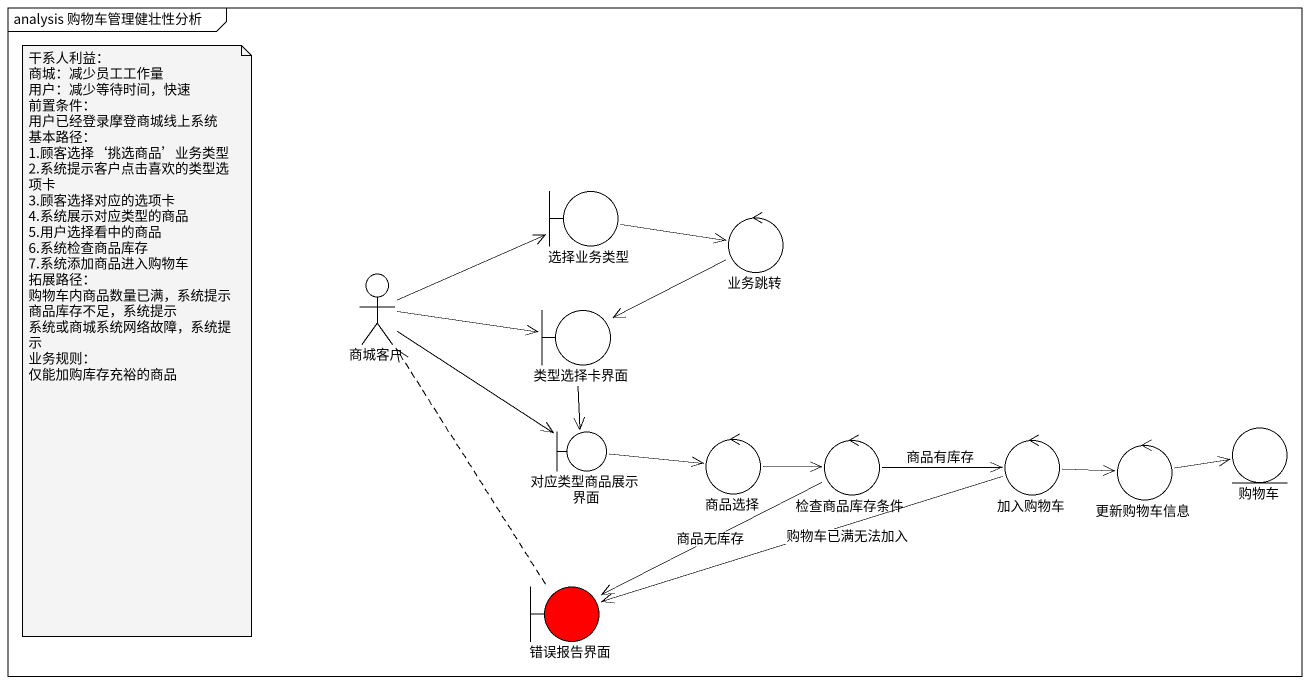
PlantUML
@startuml
mainframe analysis 购物车管理健壮性分析
boundary 选择业务类型
control 业务跳转
actor 商城客户
boundary 类型选择卡界面
boundary 对应类型商品展示界面
control 商品选择
control 检查商品库存条件
control 加入购物车
control 更新购物车信息
entity 购物车
boundary 错误报告界面 #FF0000
选择业务类型 -right-> 业务跳转
业务跳转 -left-> 类型选择卡界面
商城客户 -right-> 选择业务类型
商城客户 -right-> 类型选择卡界面
商城客户 --> 对应类型商品展示界面
类型选择卡界面 --> 对应类型商品展示界面
对应类型商品展示界面 -right-> 商品选择
商品选择 -right-> 检查商品库存条件
检查商品库存条件 -right-> 加入购物车 : 商品有库存
检查商品库存条件 -left-> 错误报告界面 : 商品无库存
加入购物车 -right-> 更新购物车信息
加入购物车 -left-> 错误报告界面 : 购物车已满无法加入
更新购物车信息 -right-> 购物车
错误报告界面 .up.> 商城客户
note as N1
  干系人利益：
  商城：减少员工工作量
  用户：减少等待时间，快速
  前置条件：
  用户已经登录摩登商城线上系统
  基本路径：
  1.顾客选择‘挑选商品’业务类型
  2.系统提示客户点击喜欢的类型选项卡
  3.顾客选择对应的选项卡
  4.系统展示对应类型的商品
  5.用户选择看中的商品
  6.系统检查商品库存
  7.系统添加商品进入购物车
  拓展路径：
  购物车内商品数量已满，系统提示
  商品库存不足，系统提示
  系统或商城系统网络故障，系统提示
  业务规则：
  仅能加购库存充裕的商品
end note
@enduml
